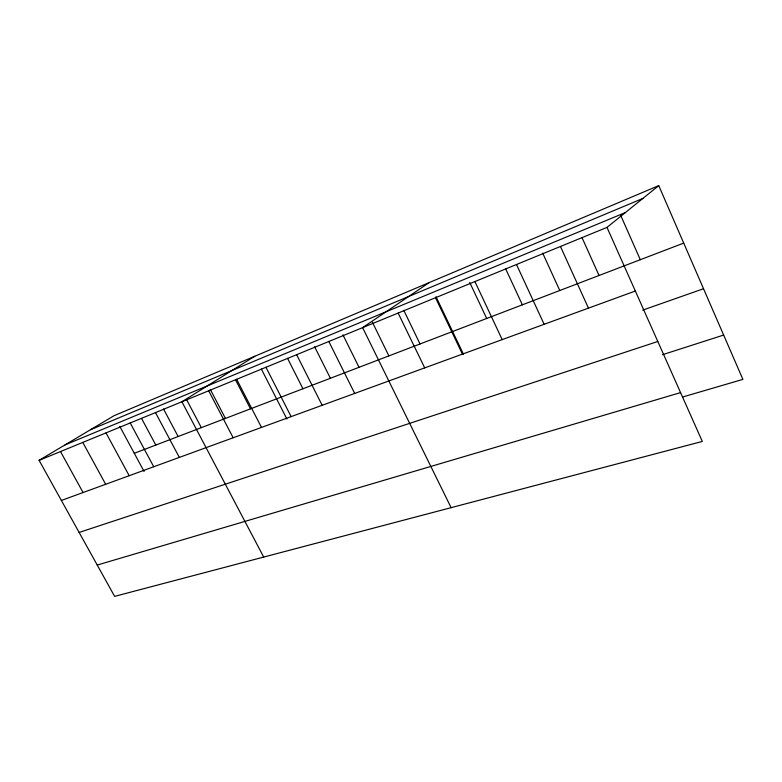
<?xml version="1.0" encoding="UTF-8"?>
<svg xmlns="http://www.w3.org/2000/svg" width="782" height="782" viewBox="0 0 782 782"><rect width="100%" height="100%" fill="white"/><g stroke="black" fill="none" stroke-linecap="round" stroke-linejoin="round"><path stroke-width="1.17" d="M606.998 227.386L702.314 441.439L114.622 596.373L39.1 460.334L606.998 227.386L658.757 185.627L742.9 379.378L682.657 397.002M429.25 282.566L362.613 327.629L451.116 507.665M254.805 356.25L181.893 401.762L263.7 557.067M39.1 460.334L114.035 415.711L658.757 185.627M90.497 429.729L642.912 198.413M65.053 444.88L625.356 212.577M134.289 453.296L683.712 243.094M61.367 500.451L635.336 291.031M642.657 310.141L703.536 288.724M79.129 532.444L657.799 341.48M662.501 354.705L723.653 335.058M97.232 565.054L680.575 392.613M60.507 451.556L83.078 492.533M82.784 442.417L105.668 484.283M106.01 432.886L129.196 475.7M119.822 426.444L144.103 471.507M130.213 422.954L153.731 466.746M141.571 418.438L155.804 445.066M155.491 412.593L179.332 457.411M163.555 409.025L178.13 436.522M186.566 399.582L201.326 427.646M210.319 389.446L225.421 418.429M208.667 390.775L233.173 437.764M236.663 379.299L261.501 427.431M235.597 379.984L250.494 408.839M261.344 369.026L286.896 419.015M265.958 367.276L291.129 416.62M296.642 354.696L322.164 405.301M287.522 358.283L302.957 388.762M314.638 346.768L330.405 378.263M328.821 341.49L354.696 393.434M342.907 334.774L359.026 367.315M372.418 322.272L388.879 355.888M403.776 310.317L420.042 343.972M398.136 313.064L424.704 367.882M436.004 296.701L463.462 354.226M435.515 297.727L462.445 354.119M469.738 282.468L486.697 318.47M474.918 281.569L502.2 339.613M505.592 268.666L522.376 304.824M516.501 264.512L544.145 324.305M542.659 253.065L559.785 290.503M560.459 246.477L588.455 308.137M582.091 237.796L599.051 275.489M620.546 215.021L640.302 259.702"/></g></svg>
